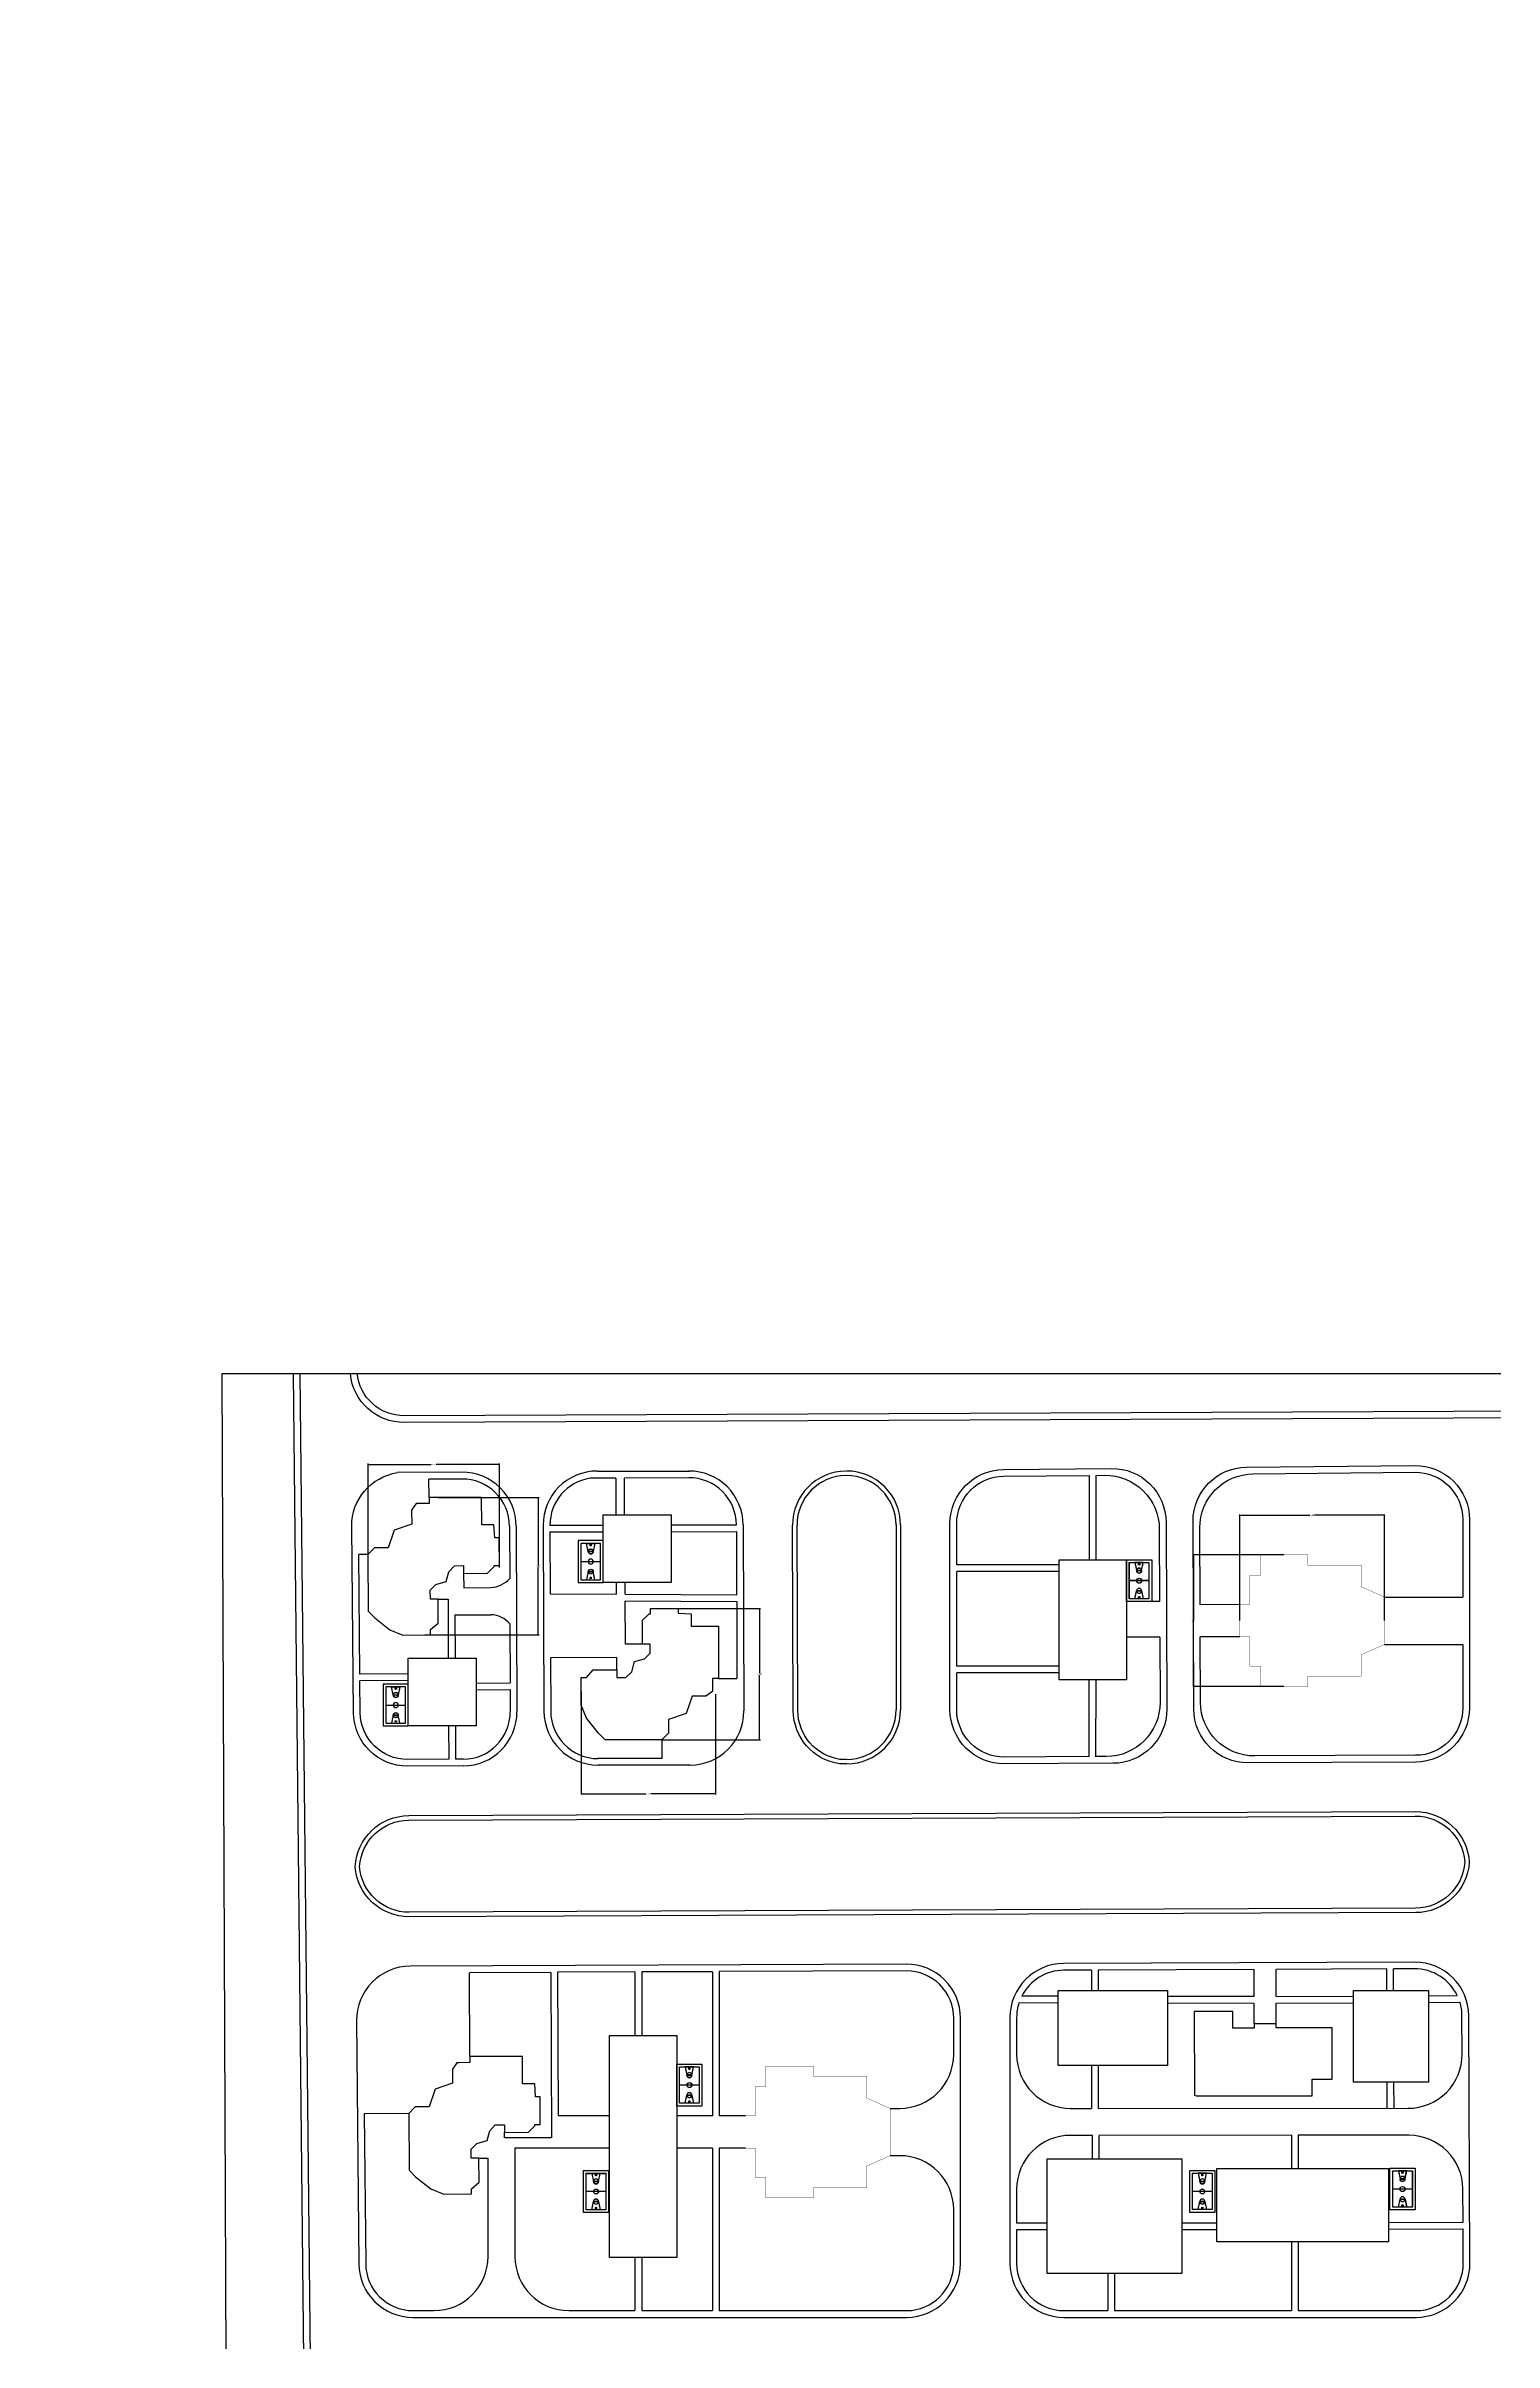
# Model space of a CAD drawing. Header units: inches. Extents: x -634 to 3638, y -6930911 to 5552.
# Drawn here: x 1073 to 1396, y 2342 to 2853 of the extents above; entities that cross this region are included whole.
import ezdxf

# ---------------------------------------------------------------- set-up
doc = ezdxf.new("R2010")
doc.units = ezdxf.units.IN
doc.header["$MEASUREMENT"] = 0
doc.layers.add('ELEV', color=134, linetype='Continuous', lineweight=18)
for name, color, linetype in [('SPORT', 7, 'Continuous'), ('зеленая зона', 100, 'Continuous'), ('муниц.здания', 181, 'Continuous')]:
    doc.layers.add(name, color=color, linetype=linetype)
for name, color, linetype, true_color in [('дет.площадки', 7, 'Continuous', 0xf5eb38), ('дорога', 7, 'Continuous', 0x737373), ('жил.зона', 7, 'Continuous', 0xee6868), ('парковка', 7, 'Continuous', 0x000000)]:
    doc.layers.add(name, color=color, linetype=linetype, true_color=true_color)
doc.styles.get("Standard").update_dxf_attribs({"font": 'arial.ttf'})
doc.dimstyles.get("Standard").update_dxf_attribs({"dimtxt": 0.18, "dimasz": 0.18, "dimexe": 0.18, "dimexo": 0.0625, "dimgap": 0.09, "dimtad": 0, "dimtih": 1, "dimtoh": 1, "dimdec": 4, "dimzin": 0, "dimdsep": 46, "dimtxsty": 'Standard', "dimcen": 0.09, "dimadec": 0, "dimazin": 0, "dimtfac": 1, "dimtdec": 4, "dimtofl": 0, "dimtmove": 0, "dimatfit": 3, "dimfxl": 1, "dimtolj": 1, "dimtzin": 0, "dimarcsym": 0})

# ---------------------------------------------------------------- blocks, each defined once
blk = doc.blocks.new('A$C6FDB6B95')
at = {"layer": 'SPORT'}
for p, q in [((-2148, 1133), (1300, 1133)), ((-2148, -936), (-2148, 1133)), ((-1920, 438), (-1256, 300)), ((-1918, 904), (1070, 904)), ((-1918, -706), (-1918, 904)), ((-1918, -246), (-1918, 444)), ((-1918, -246), (-1918, 444)), ((-1918, 444), (-1255, 306)), ((-1721, 403), (-1720, 408)), ((-1716, 402), (-1721, 403)), ((-1720, 408), (-1715, 407)), ((-1715, 407), (-1716, 402)), ((-1620, 382), (-1619, 387)), ((-1615, 381), (-1620, 382)), ((-1619, 387), (-1613, 386)), ((-1613, 386), (-1615, 381)), ((-1519, 361), (-1518, 366)), ((-1513, 360), (-1519, 361)), ((-1518, 366), (-1512, 365)), ((-1512, 365), (-1513, 360)), ((-1277, 305), (-1276, 299)), ((-1258, -102), (-1258, 300)), ((-1252, 300), (-1252, -102)), ((-427, -706), (-427, 904)), ((-427, -418), (-427, 616)), ((-421, -706), (-421, 904)), ((-421, -418), (-421, 616)), ((1070, 444), (406, 306)), ((1071, 438), (407, 300)), ((409, -102), (409, 300)), ((429, 305), (428, 299)), ((1070, 904), (1070, -706)), ((1070, -246), (1070, 444)), ((1070, -246), (1070, 444)), ((1300, 1133), (1300, -936)), ((1300, -936), (-2148, -936)), ((-1256, -102), (-1920, -240)), ((-1255, -108), (-1918, -246)), ((1070, -706), (-1918, -706)), ((-1277, -107), (-1276, -101)), ((406, -108), (1070, -246)), ((407, -102), (1071, -240)), ((429, -107), (428, -101))]:
    blk.add_line(p, q, dxfattribs=at)
for points in [[(1300, -936), (-2148, -936), (-2148, 1133), (1300, 1133)], [(1076, -711), (-1924, -711), (-1924, 909), (1076, 909)], [(-1781, 202), (-1784, 202), (-1784, -4), (-1781, -4)], [(671, 361), (669, 366), (664, 365), (665, 360)], [(772, 382), (771, 387), (765, 386), (766, 381)], [(873, 403), (872, 408), (866, 407), (868, 402)], [(932, 202), (936, 202), (936, -4), (932, -4)], [(-1721, -205), (-1720, -211), (-1715, -209), (-1716, -204)], [(-1620, -184), (-1619, -190), (-1613, -188), (-1615, -183)], [(-1519, -163), (-1518, -168), (-1512, -167), (-1513, -162)], [(671, -163), (669, -168), (664, -167), (665, -162)], [(772, -184), (771, -190), (765, -188), (766, -183)], [(873, -205), (872, -211), (866, -209), (868, -204)]]:
    blk.add_lwpolyline(points, close=True, dxfattribs=at)
blk.add_lwpolyline([(403, -102, -0.9858149), (403, 300)], format="xyb", close=True, dxfattribs=at)
for centre, radius in [((-1741, 99), 25.9), ((-424, 99), 207), ((-424, 99), 201), ((892, 99), 25.9)]:
    blk.add_circle(centre, radius, dxfattribs=at)
for centre, radius, start, end in [((-1255, 99), 207, 96.21469, 263.78531), ((-1255, 99), 201, 96.21469, 263.78531), ((-1255, 99), 207, 270, 90), ((-1255, 99), 201, 270.81854, 89.18146), ((406, 99), 207, 90, 270), ((406, 99), 201, 276.21469, 83.78531), ((406, 99), 207, 276.21469, 83.78531)]:
    blk.add_arc(centre, radius, start, end, dxfattribs=at)
blk = doc.blocks.new('*D33')
at = {"layer": 'Defpoints', "color": 0}
for p in [(1174.24, 2537.1), (1145.02, 2513.95), (1174.24, 2514.09)]:
    blk.add_point(p, dxfattribs=at)
at = {"layer": 'парковка', "color": 0, "lineweight": -2, "transparency": 16777216}
for p, q in [((1145.02, 2514.01), (1145.02, 2537.28)), ((1145.2, 2537.1), (1159.09, 2537.1)), ((1174.06, 2537.1), (1160.17, 2537.1)), ((1174.24, 2514.16), (1174.24, 2537.28))]:
    blk.add_line(p, q, dxfattribs=at)
at = {"layer": 'парковка', "color": 0, "transparency": 16777216}
for points in [[(1145.2, 2537.13), (1145.2, 2537.07), (1145.02, 2537.1)], [(1174.06, 2537.13), (1174.06, 2537.07), (1174.24, 2537.1)]]:
    blk.add_solid(points, dxfattribs=at)
at = {"layer": 'парковка', "color": 0, "transparency": 16777216, "insert": (1159.63, 2537.1), "char_height": 0.18, "attachment_point": 5}
blk.add_mtext('\\A1;29.2175', dxfattribs=at)
blk = doc.blocks.new('*D34')
at = {"layer": 'Defpoints', "color": 0}
for p in [(1160.53, 2529.75), (1157.55, 2499.16), (1182.88, 2499.16)]:
    blk.add_point(p, dxfattribs=at)
at = {"layer": 'парковка', "color": 0, "lineweight": -2, "transparency": 16777216}
for p, q in [((1160.59, 2529.75), (1183.06, 2529.75)), ((1182.88, 2529.57), (1182.88, 2514.64)), ((1182.88, 2499.34), (1182.88, 2514.28)), ((1157.61, 2499.16), (1183.06, 2499.16))]:
    blk.add_line(p, q, dxfattribs=at)
at = {"layer": 'парковка', "color": 0, "transparency": 16777216}
for points in [[(1182.85, 2529.57), (1182.91, 2529.57), (1182.88, 2529.75)], [(1182.85, 2499.34), (1182.91, 2499.34), (1182.88, 2499.16)]]:
    blk.add_solid(points, dxfattribs=at)
at = {"layer": 'парковка', "color": 0, "transparency": 16777216, "insert": (1182.88, 2514.46), "char_height": 0.18, "attachment_point": 5}
blk.add_mtext('\\A1;30.5882', dxfattribs=at)
blk = doc.blocks.new('*D35')
at = {"layer": 'Defpoints', "color": 0}
for p in [(1192.42, 2486.64), (1222.32, 2486.05), (1222.32, 2463.83)]:
    blk.add_point(p, dxfattribs=at)
at = {"layer": 'парковка', "color": 0, "lineweight": -2, "transparency": 16777216}
for p, q in [((1192.42, 2486.58), (1192.42, 2463.65)), ((1222.32, 2485.98), (1222.32, 2463.65)), ((1192.6, 2463.83), (1206.84, 2463.83)), ((1222.14, 2463.83), (1207.91, 2463.83))]:
    blk.add_line(p, q, dxfattribs=at)
at = {"layer": 'парковка', "color": 0, "transparency": 16777216}
for points in [[(1192.6, 2463.86), (1192.6, 2463.8), (1192.42, 2463.83)], [(1222.14, 2463.86), (1222.14, 2463.8), (1222.32, 2463.83)]]:
    blk.add_solid(points, dxfattribs=at)
at = {"layer": 'парковка', "color": 0, "transparency": 16777216, "insert": (1207.37, 2463.83), "char_height": 0.18, "attachment_point": 5}
blk.add_mtext('\\A1;29.9017', dxfattribs=at)
blk = doc.blocks.new('*D36')
at = {"layer": 'Defpoints', "color": 0}
for p in [(1210.91, 2505.05), (1210.39, 2475.84), (1232.14, 2475.84)]:
    blk.add_point(p, dxfattribs=at)
at = {"layer": 'парковка', "color": 0, "lineweight": -2, "transparency": 16777216}
for p, q in [((1210.97, 2505.05), (1232.32, 2505.05)), ((1232.14, 2504.87), (1232.14, 2490.63)), ((1232.14, 2476.02), (1232.14, 2490.26)), ((1210.45, 2475.84), (1232.32, 2475.84))]:
    blk.add_line(p, q, dxfattribs=at)
at = {"layer": 'парковка', "color": 0, "transparency": 16777216}
for points in [[(1232.11, 2504.87), (1232.17, 2504.87), (1232.14, 2505.05)], [(1232.11, 2476.02), (1232.17, 2476.02), (1232.14, 2475.84)]]:
    blk.add_solid(points, dxfattribs=at)
at = {"layer": 'парковка', "color": 0, "transparency": 16777216, "insert": (1232.14, 2490.45), "char_height": 0.18, "attachment_point": 5}
blk.add_mtext('\\A1;29.2169', dxfattribs=at)
blk = doc.blocks.new('*D37')
at = {"layer": 'Defpoints', "color": 0}
for p in [(1371.16, 2525.81), (1338.97, 2502.33), (1371.16, 2502.32)]:
    blk.add_point(p, dxfattribs=at)
at = {"layer": 'парковка', "color": 0, "lineweight": -2, "transparency": 16777216}
for p, q in [((1338.97, 2502.39), (1338.97, 2525.99)), ((1339.15, 2525.81), (1354.53, 2525.81)), ((1370.98, 2525.81), (1355.6, 2525.81)), ((1371.16, 2502.39), (1371.16, 2525.99))]:
    blk.add_line(p, q, dxfattribs=at)
at = {"layer": 'парковка', "color": 0, "transparency": 16777216}
for points in [[(1339.15, 2525.84), (1339.15, 2525.78), (1338.97, 2525.81)], [(1370.98, 2525.84), (1370.98, 2525.78), (1371.16, 2525.81)]]:
    blk.add_solid(points, dxfattribs=at)
at = {"layer": 'парковка', "color": 0, "transparency": 16777216, "insert": (1355.06, 2525.81), "char_height": 0.18, "attachment_point": 5}
blk.add_mtext('\\A1;32.1967', dxfattribs=at)
blk = doc.blocks.new('*D38')
at = {"layer": 'Defpoints', "color": 0}
for p in [(1348.82, 2516.97), (1328.69, 2487.68), (1348.82, 2487.68)]:
    blk.add_point(p, dxfattribs=at)
at = {"layer": 'парковка', "color": 0, "lineweight": -2, "transparency": 16777216}
for p, q in [((1348.76, 2516.97), (1328.51, 2516.97)), ((1328.69, 2516.79), (1328.69, 2502.51)), ((1328.69, 2487.86), (1328.69, 2502.14)), ((1348.76, 2487.68), (1328.51, 2487.68))]:
    blk.add_line(p, q, dxfattribs=at)
at = {"layer": 'парковка', "color": 0, "transparency": 16777216}
for points in [[(1328.66, 2516.79), (1328.72, 2516.79), (1328.69, 2516.97)], [(1328.66, 2487.86), (1328.72, 2487.86), (1328.69, 2487.68)]]:
    blk.add_solid(points, dxfattribs=at)
at = {"layer": 'парковка', "color": 0, "transparency": 16777216, "insert": (1328.69, 2502.32), "char_height": 0.18, "attachment_point": 5}
blk.add_mtext('\\A1;29.2895', dxfattribs=at)

msp = doc.modelspace()

# ---------------------------------------------------------------- hatches: boundary and pattern name
at = {"layer": 'ELEV', "linetype": 'Continuous'}
h = msp.add_hatch(dxfattribs=at)
h.set_pattern_fill('ANSI31', color=256, scale=0.01044, style=0)
h.set_pattern_definition([(45, (1262.311104, 3366.587935), (-0.02343928418428, 0.02343928418428), [])])
edge = h.paths.add_edge_path()
edge.add_ellipse((1445.78234, 3471.96182), major_axis=(0, 6932302.83262), ratio=0.00000001506, start_angle=89.999976115149, end_angle=270.000023884851)
edge.add_line((1445.67794, 3474.85168), (1445.67794, 3528.48347))
edge.add_line((1445.67794, 3528.48347), (1445.88675, 3528.48347))
edge.add_line((1445.88675, 3528.48347), (1445.88675, 3474.85168))

# ---------------------------------------------------------------- linework, layer by layer
at = {"color": 7}
msp.add_lwpolyline([(1114.23863, 2136.60913), (1533.16769, 2039.89737), (1573.27132, 2213.61536), (1586.54748, 2331.19492), (1599.77194, 2557.25025), (1112.52542, 2557.25025)], close=True, dxfattribs=at)
at = {"layer": 'дет.площадки'}
for points in [[(1197.35414, 2525.8957), (1212.41965, 2525.8957), (1212.41965, 2510.83825), (1197.35414, 2510.83825)], [(1298.76152, 2515.86162), (1313.76152, 2515.86162), (1313.76152, 2489.21982), (1298.76152, 2489.21982)], [(1153.98277, 2493.9756), (1169.04829, 2493.9756), (1169.04829, 2478.91815), (1153.98277, 2478.91815)], [(1298.53676, 2420.11228), (1322.87405, 2420.11228), (1322.87405, 2403.38935), (1298.53676, 2403.38935)], [(1364.22311, 2420.10541), (1380.94403, 2420.10541), (1380.94403, 2399.70126), (1364.22311, 2399.70126)], [(1198.71043, 2410.04642), (1213.71043, 2410.04642), (1213.71043, 2360.68464), (1198.71043, 2360.68464)], [(1333.82212, 2380.46844), (1372.03352, 2380.46844), (1372.03352, 2364.16937), (1333.82212, 2364.16937)]]:
    msp.add_lwpolyline(points, close=True, dxfattribs=at)
at = {"layer": 'дорога'}
for p, q in [((1128.35239, 2557.23449), (1131.39382, 2267.64071)), ((1129.85231, 2557.25025), (1132.89374, 2267.65646)), ((1165.92188, 2535.35273), (1151.54867, 2535.27407)), ((1165.93009, 2533.85275), (1158.58102, 2533.81253)), ((1158.60329, 2529.74257), (1158.58102, 2533.81253)), ((1200.11927, 2534.03985), (1194.40135, 2534.00856)), ((1195.98668, 2535.62893), (1216.52345, 2535.62893)), ((1200.11927, 2534.03985), (1200.15936, 2525.8957)), ((1216.40032, 2534.12895), (1202.06202, 2534.05049)), ((1202.10665, 2525.8957), (1202.06202, 2534.05049)), ((1305.50022, 2515.86162), (1305.52401, 2534.65361)), ((1307.00022, 2515.86162), (1307.02403, 2534.66832)), ((1176.48746, 2523.39567), (1176.53492, 2511.74512)), ((1177.98745, 2523.40178), (1178.15575, 2482.07925)), ((1183.98678, 2523.58006), (1184.15536, 2482.18716)), ((1185.48676, 2523.58617), (1185.48679, 2523.58006)), ((1185.48679, 2523.58006), (1197.35414, 2523.60633)), ((1212.41965, 2523.63969), (1226.95769, 2523.67187)), ((1228.45768, 2523.67798), (1228.62627, 2482.28481)), ((1263.48452, 2523.62893), (1263.48452, 2482.49779)), ((1185.49011, 2522.08006), (1197.35414, 2522.10633)), ((1185.4929, 2522.08007), (1185.54889, 2508.33192)), ((1212.41965, 2522.13968), (1226.9638, 2522.17188)), ((1226.9638, 2522.17188), (1227.02119, 2508.08014)), ((1145.00505, 2517.087), (1142.94774, 2517.06682)), ((1166.28377, 2512.86578), (1166.29951, 2509.68129)), ((1298.76152, 2514.79755), (1275.98452, 2514.79755)), ((1298.76152, 2513.29755), (1275.98452, 2513.29755)), ((1166.29951, 2509.68129), (1172.33061, 2509.70585)), ((1185.54889, 2508.33192), (1200.24624, 2508.24269)), ((1200.23347, 2510.83825), (1200.24624, 2508.24269)), ((1202.20332, 2508.23081), (1202.18905, 2510.83825)), ((1202.20332, 2508.23081), (1227.03641, 2508.08005)), ((1160.61315, 2507.1387), (1162.82937, 2507.14965)), ((1162.82937, 2507.14965), (1162.88302, 2493.9756)), ((1164.34354, 2503.67327), (1172.39738, 2503.67369)), ((1164.34354, 2503.67327), (1164.38301, 2493.98171)), ((1202.20332, 2506.73078), (1202.20332, 2506.70889)), ((1202.20332, 2506.73078), (1227.0273, 2506.58007)), ((1202.30534, 2497.10302), (1202.20332, 2506.70889)), ((1227.0273, 2506.58007), (1227.09691, 2489.48828)), ((1321.11664, 2506.6382), (1313.76152, 2506.58306)), ((1338.96633, 2505.93167), (1330.11974, 2505.89564)), ((1371.16303, 2507.58736), (1388.53192, 2507.58736)), ((1176.57598, 2501.6637), (1176.62954, 2488.51124)), ((1321.14895, 2498.70468), (1313.76152, 2498.69416)), ((1338.96633, 2498.73007), (1330.14897, 2498.71751)), ((1200.39163, 2494.1379), (1185.60695, 2494.07768)), ((1185.60695, 2494.07768), (1185.65535, 2482.19327)), ((1200.39163, 2491.41579), (1200.39163, 2494.1379)), ((1206.10222, 2497.10302), (1202.30534, 2497.10302)), ((1202.68885, 2497.10302), (1202.68885, 2497.10302)), ((1371.16303, 2497.06196), (1388.53192, 2497.06196)), ((1153.98277, 2490.53806), (1143.20901, 2490.43238)), ((1153.99749, 2489.03813), (1143.22373, 2488.93245)), ((1169.04829, 2488.48036), (1176.62954, 2488.51124)), ((1223.00124, 2489.47159), (1227.09691, 2489.48828)), ((1298.76152, 2492.24536), (1275.98452, 2492.24536)), ((1298.76152, 2490.74536), (1275.98452, 2490.74536)), ((1305.44481, 2472.09759), (1305.46649, 2489.21982)), ((1306.94481, 2472.09569), (1306.96649, 2489.21982)), ((1169.05439, 2486.98037), (1176.63565, 2487.01125)), ((1176.63565, 2487.01125), (1176.65577, 2482.07314)), ((1162.94435, 2478.91815), (1162.97449, 2471.51733)), ((1164.44436, 2478.91815), (1164.47448, 2471.52344)), ((1210.38522, 2475.83665), (1210.40203, 2471.7105)), ((1162.97449, 2471.51733), (1153.8352, 2471.48011)), ((1166.20473, 2470.03047), (1153.8413, 2469.98012)), ((1166.19862, 2471.53046), (1164.47448, 2471.52344)), ((1216.67524, 2470.23603), (1196.15526, 2470.23603)), ((1210.40203, 2471.7105), (1196.1556, 2471.65247)), ((1251.48452, 2470.49779), (1249.93816, 2470.49779)), ((1167.68186, 2405.39498), (1167.60588, 2424.05112)), ((1185.67463, 2424.12471), (1185.80539, 2387.32502)), ((1187.17462, 2424.13082), (1187.28805, 2392.20932)), ((1204.4088, 2424.20101), (1204.4088, 2410.04642)), ((1205.9088, 2424.20712), (1205.9088, 2410.04642)), ((1221.64298, 2424.2712), (1221.64298, 2392.20932)), ((1223.14298, 2424.27731), (1223.14298, 2392.20932)), ((1305.95529, 2424.6146), (1305.95649, 2420.11228)), ((1307.45529, 2424.6207), (1307.45649, 2420.11228)), ((1342.14489, 2418.73075), (1342.12032, 2424.76189)), ((1347.03992, 2418.74072), (1347.01532, 2424.78183)), ((1371.65453, 2420.10541), (1371.63508, 2424.8821)), ((1373.15455, 2420.10541), (1373.13507, 2424.88821)), ((1298.53676, 2417.29511), (1289.8186, 2417.30798)), ((1298.53676, 2418.79511), (1290.43263, 2418.80708)), ((1342.14489, 2418.73075), (1322.87405, 2418.75919)), ((1342.151, 2417.23074), (1322.87405, 2417.25919)), ((1342.16945, 2412.69961), (1342.151, 2417.23074)), ((1347.03992, 2418.74072), (1364.22311, 2418.83711)), ((1347.04603, 2417.24073), (1364.22311, 2417.33708)), ((1347.06453, 2412.69961), (1347.04603, 2417.24073)), ((1380.94403, 2418.9309), (1387.33711, 2418.96677)), ((1380.94403, 2417.43088), (1387.92208, 2417.47002)), ((1305.96094, 2403.38935), (1305.96347, 2393.86624)), ((1307.46094, 2403.38935), (1307.46347, 2393.86664)), ((1371.76135, 2393.87803), (1371.73764, 2399.70126)), ((1373.26134, 2393.88414), (1373.23765, 2399.70126)), ((1154.08362, 2392.73942), (1144.16829, 2392.64216)), ((1198.71043, 2392.20932), (1187.28805, 2392.20932)), ((1221.64298, 2392.20932), (1213.71043, 2392.20932)), ((1228.95653, 2392.20932), (1223.14298, 2392.20932)), ((1261.15324, 2393.86501), (1263.31316, 2393.86501)), ((1175.41632, 2387.32502), (1175.36234, 2388.5182)), ((1185.80539, 2387.32502), (1175.41632, 2387.32502)), ((1306.17587, 2382.62149), (1306.17447, 2387.86631)), ((1307.67587, 2382.62189), (1307.67447, 2387.86671)), ((1350.46238, 2387.87816), (1350.46238, 2380.46844)), ((1351.96238, 2387.87857), (1351.96238, 2380.46844)), ((1169.69172, 2382.79112), (1171.71293, 2382.79112)), ((1198.71043, 2385.00772), (1177.68079, 2385.00772)), ((1221.64298, 2385.00772), (1213.71043, 2385.00772)), ((1221.64298, 2385.00772), (1221.64298, 2348.88436)), ((1228.95653, 2385.00772), (1223.14298, 2385.00772)), ((1223.14298, 2385.00772), (1223.14298, 2348.88436)), ((1296.08921, 2368.35804), (1289.31316, 2368.35804)), ((1296.08921, 2366.85804), (1289.31316, 2366.85804)), ((1333.82212, 2368.35804), (1326.04211, 2368.35804)), ((1333.82212, 2366.85804), (1326.04211, 2366.85804)), ((1372.0258, 2368.48456), (1388.61463, 2368.56991)), ((1372.03352, 2366.98458), (1388.62235, 2367.06993)), ((1204.4088, 2360.68464), (1204.4088, 2348.88436)), ((1205.9088, 2360.68464), (1205.9088, 2348.88436)), ((1350.46238, 2364.16937), (1350.46238, 2348.88436)), ((1351.96238, 2364.16937), (1351.96238, 2348.88436)), ((1309.56566, 2357.16091), (1309.56566, 2348.88436)), ((1311.06566, 2357.16091), (1311.06566, 2348.88436))]:
    msp.add_line(p, q, dxfattribs=at)
at = {"layer": 'дорога', "color": 7}
msp.add_line((1239.32085, 2557.29505), (1239.32103, 2557.25025), dxfattribs=at)
at = {"layer": 'дорога'}
for points in [[(1577.8291, 2557.25025, -0.344538771), (1566.22055, 2548.09716), (1153.08677, 2546.41453, -0.387202094), (1141.09451, 2557.25025, -0.387202094)], [(1576.37192, 2557.6061, -0.344538771), (1566.21444, 2549.59715), (1153.08066, 2547.91452, -0.387202094), (1142.58743, 2557.39577, -0.387202094)], [(1153.8413, 2469.98012, -0.412534407), (1141.79301, 2481.86231), (1141.38654, 2523.29785, -0.372666412), (1151.54867, 2535.27407, -0.372666412)], [(1274.48452, 2482.52046), (1274.48452, 2523.96633, -0.411343417), (1286.36681, 2535.96576), (1310.4273, 2536.20178, -0.415894714), (1322.54491, 2524.25123), (1322.71428, 2482.66801, -0.414213562), (1310.76325, 2470.61924), (1286.53339, 2470.52055, -0.415406969), (1274.48452, 2482.52046), (1274.48452, 2523.96633)], [(1275.98452, 2514.79755), (1275.98452, 2523.96633, -0.411343417), (1286.38152, 2534.46583), (1305.52401, 2534.65361)], [(1307.02403, 2534.66832), (1308.93346, 2534.68705, -0.415894714), (1321.05107, 2522.7365), (1321.11664, 2506.6382)], [(1330.11974, 2505.89564), (1330.05022, 2522.96246, -0.412534407), (1341.93242, 2535.01076), (1377.92892, 2535.36387, -0.417089545), (1388.53192, 2524.86437), (1388.53192, 2507.58736)], [(1249.93816, 2470.49779, -0.372297113), (1239.62617, 2482.32961), (1239.45819, 2523.57387)], [(1321.14895, 2498.70468), (1321.20818, 2484.16189, -0.414213562), (1309.25715, 2472.11312), (1306.94482, 2472.1037)], [(1388.53192, 2497.06196), (1388.53192, 2482.89331, -0.413021162), (1378.07468, 2472.3934), (1342.25688, 2472.24752, -0.414213562), (1330.2081, 2484.19855), (1330.14897, 2498.71751)], [(1153.8352, 2471.48011, -0.412534407), (1143.29294, 2481.87703), (1143.22373, 2488.93245)], [(1305.44481, 2472.09759), (1286.52728, 2472.02054, -0.415406969), (1275.98452, 2482.52046), (1275.98452, 2490.74536)], [(1389.87848, 2414.46918, 0.413899486), (1377.82977, 2426.40734), (1299.76429, 2426.08939, 0.413021162), (1287.81316, 2414.08949), (1287.81316, 2359.38436, 0.414213562), (1299.81316, 2347.38436), (1378.16175, 2347.38436, 0.415721382), (1390.16159, 2359.4461), (1389.87848, 2414.46918)], [(1264.81316, 2347.38436, 0.414213562), (1276.81316, 2359.38436), (1276.81316, 2413.94694, 0.415406969), (1264.76429, 2425.94684), (1154.41534, 2425.49741, 0.415894714), (1142.46479, 2413.3798), (1142.99562, 2359.26665, 0.411343417), (1154.99504, 2347.38436), (1264.81316, 2347.38436)], [(1261.15324, 2393.86501), (1263.31316, 2393.86501, 0.414213562), (1275.31316, 2405.86501), (1275.31316, 2413.94694, 0.415406969), (1264.7704, 2424.44686), (1223.14298, 2424.27731)], [(1305.95529, 2424.6146), (1299.7704, 2424.5894, 0.282350758), (1290.43263, 2418.80708)], [(1387.33711, 2418.96677, 0.289096551), (1377.83588, 2424.90735), (1373.13507, 2424.88821)], [(1289.8186, 2417.30798, 0.0780423), (1289.31316, 2414.08949), (1289.31316, 2405.86501, 0.414213562), (1301.31316, 2393.86501), (1305.96347, 2393.86624)], [(1376.42566, 2393.88498, 0.4156434), (1388.42231, 2405.94673), (1388.3785, 2414.46147, 0.072836322), (1387.92208, 2417.47002, 0.072836322)], [(1144.16829, 2392.64216), (1144.49554, 2359.28136, 0.411343417), (1154.99504, 2348.88436), (1159.71293, 2348.88436, 0.414213562), (1171.71293, 2360.88436), (1171.71293, 2382.79112)], [(1301.31316, 2387.86501, 0.414213562), (1289.31316, 2375.86501), (1289.31316, 2368.35804)], [(1388.61463, 2368.56991), (1388.57667, 2375.9469, 0.412785674), (1376.57362, 2387.88515), (1351.96238, 2387.87857)], [(1177.68079, 2385.00772), (1177.7014, 2360.87411, 0.413963377), (1189.7014, 2348.88436), (1204.4088, 2348.88436)], [(1223.14298, 2348.88436), (1264.81316, 2348.88436, 0.414213562), (1275.31316, 2359.38436), (1275.31316, 2371.33961, 0.414213562), (1263.31316, 2383.33961), (1261.15324, 2383.33961)], [(1289.31316, 2366.85804), (1289.31316, 2359.38436, 0.414213562), (1299.81316, 2348.88436, 0.390203148)], [(1351.96238, 2348.88436), (1378.16175, 2348.88436, 0.415721382), (1388.66161, 2359.43838), (1388.62235, 2367.06993)]]:
    msp.add_lwpolyline(points, format="xyb", dxfattribs=at)
for points in [[(1340.42635, 2536.49606), (1377.91421, 2536.86379, -0.417089545), (1390.03192, 2524.86437), (1390.03192, 2482.89331, -0.413021162), (1378.08079, 2470.89341), (1340.763, 2470.74142, -0.414213562), (1328.71423, 2482.69245), (1328.54416, 2524.44776, -0.412534407)], [(1390.00798, 2448.65069, -0.394649821), (1378.08079, 2437.40846), (1154.16976, 2436.4965, -0.394169083), (1142.15284, 2447.62129), (1142.15284, 2447.62129, -0.397486672), (1154.08688, 2458.98103), (1377.98305, 2459.89292, -0.397005299)]]:
    msp.add_lwpolyline(points, format="xyb", close=True, dxfattribs=at)
for points in [[(1143.20901, 2490.43238), (1142.94774, 2517.06682)], [(1275.98452, 2492.24536), (1275.98452, 2513.29755)], [(1185.67463, 2424.12471), (1167.60588, 2424.05112)], [(1204.4088, 2424.20101), (1187.17462, 2424.13082)], [(1221.64298, 2424.2712), (1205.9088, 2424.20712)], [(1342.12032, 2424.76189), (1307.45529, 2424.6207)], [(1371.63508, 2424.8821), (1347.01532, 2424.78183)], [(1307.46347, 2393.86664), (1376.42566, 2393.88498)], [(1306.17447, 2387.86631), (1301.31316, 2387.86501)], [(1350.46238, 2387.87816), (1307.67447, 2387.86671)], [(1205.9088, 2348.88436), (1221.64298, 2348.88436)], [(1299.81316, 2348.88436), (1309.56566, 2348.88436)], [(1311.06566, 2348.88436), (1350.46238, 2348.88436)]]:
    msp.add_lwpolyline(points, dxfattribs=at)
for centre, radius, start, end in [((1165.98755, 2523.35291), 12, 0.2333558, 90.3135523), ((1165.98755, 2523.35291), 10.5, 0.2333558, 90.3135523), ((1195.98668, 2523.62893), 12, 90, 180.2333558), ((1195.98668, 2523.62893), 10.5, 98.6839077, 180.2333558), ((1216.45778, 2523.62911), 12, 0.2333558, 90.3135523), ((1216.45778, 2523.62911), 10.5, 0.2333558, 90.3135523), ((1251.45809, 2523.62274), 12, 90.5620272, 180.2333558), ((1251.48452, 2523.62893), 12, 0, 90), ((1172.02095, 2515.69785), 6, 358.6915562, 1.7751554), ((1172.02095, 2515.69785), 6, 272.9583249, 318.7923825), ((1172.0834, 2497.67249), 6.00941, 41.6179668, 87.0050612), ((1172.0834, 2497.67249), 6.00941, 359.4118747, 1.0548369), ((1196.15526, 2482.23603), 12, 180.2333558, 270), ((1196.29976, 2482.2964), 10.64491, 180.5551203, 269.2240782), ((1216.62637, 2482.23593), 12, 270.2333558, 0.2333558), ((1251.48452, 2482.49779), 12, 270, 0), ((1166.15585, 2482.03037), 10.5, 270.2333558, 0.2333558), ((1166.15585, 2482.03037), 12, 270.2333558, 0.2333558)]:
    msp.add_arc(centre, radius, start, end, dxfattribs=at)
at = {"layer": 'жил.зона', "ltscale": 100}
for points in [[(1149.52183, 2518.57434), (1146.46064, 2518.55922), (1145.00505, 2517.087), (1145.06747, 2504.45409), (1146.53753, 2502.99849), (1149.8823, 2500.30039), (1152.78275, 2499.13961), (1158.93381, 2499.17001), (1158.928, 2500.34595), (1160.63945, 2501.81742), (1160.61315, 2507.1387), (1158.89448, 2507.13021), (1158.88072, 2509.1476), (1160.13907, 2510.41749), (1162.42524, 2511.04782), (1163.00214, 2513.24475), (1164.26103, 2514.57436), (1166.27528, 2514.58432), (1166.28377, 2512.86578), (1171.6052, 2512.89208), (1173.06081, 2514.36199), (1173.05954, 2514.61784), (1174.23548, 2514.62343), (1174.20511, 2520.76907), (1173.20788, 2520.76462), (1173.01526, 2523.65839), (1170.30153, 2523.6505), (1170.27221, 2529.74257), (1166.20056, 2529.77703), (1158.60329, 2529.74257), (1158.60852, 2528.38666), (1156.18171, 2528.37467), (1155.72146, 2528.37239), (1154.72611, 2526.90461), (1154.73682, 2523.84014), (1150.84052, 2522.48516), (1149.52183, 2518.57434)], [(1211.85944, 2480.35773), (1211.8532, 2477.29651), (1210.38522, 2475.83665), (1197.75218, 2475.86238), (1196.29232, 2477.3282), (1193.58451, 2480.66512), (1192.41532, 2483.56218), (1192.42785, 2489.71331), (1193.6038, 2489.71091), (1195.07029, 2491.42663), (1200.39163, 2491.41579), (1200.38812, 2489.6971), (1202.40555, 2489.6892), (1203.67178, 2490.95123), (1204.29547, 2493.23922), (1206.49072, 2493.8225), (1207.81666, 2495.08525), (1207.82076, 2497.09952), (1206.10222, 2497.10302), (1206.11305, 2502.42451), (1207.57873, 2503.88437), (1207.83458, 2503.88385), (1207.83676, 2505.0598), (1213.98246, 2505.04728), (1213.9809, 2504.05004), (1216.87522, 2503.86583), (1216.87522, 2501.15209), (1222.96734, 2501.14046), (1223.01363, 2497.06893), (1223.00124, 2489.47159), (1221.64532, 2489.47289), (1221.64038, 2487.04605), (1221.63944, 2486.58579), (1220.17455, 2485.58618), (1217.11007, 2485.58799), (1215.76641, 2481.68778), (1211.85944, 2480.35773)], [(1158.6004, 2394.22676), (1155.53921, 2394.21164), (1154.08362, 2392.73942), (1154.14604, 2380.10651), (1155.6161, 2378.65091), (1158.96087, 2375.95281), (1161.86132, 2374.79203), (1168.01238, 2374.82243), (1168.00657, 2375.99836), (1169.71802, 2377.46983), (1169.69172, 2382.79112), (1167.97304, 2382.78262), (1167.95929, 2384.80001), (1169.21764, 2386.0699), (1171.50381, 2386.70024), (1172.08071, 2388.89717), (1173.3396, 2390.22678), (1175.35385, 2390.23673), (1175.36234, 2388.5182), (1180.68377, 2388.5445), (1182.13937, 2390.0144), (1182.13811, 2390.27026), (1183.31405, 2390.27584), (1183.28368, 2396.42149), (1182.28645, 2396.41703), (1182.09383, 2399.3108), (1179.3801, 2399.30292), (1179.35078, 2405.39498), (1175.27913, 2405.42944), (1167.68186, 2405.39498), (1167.68709, 2404.03908), (1165.26028, 2404.02708), (1164.80002, 2404.02481), (1163.80468, 2402.55703), (1163.81539, 2399.49256), (1159.91909, 2398.13758), (1158.6004, 2394.22676)]]:
    msp.add_lwpolyline(points, dxfattribs=at)
at = {"layer": 'жил.зона', "linetype": 'Continuous', "flags": 128}
for points in [[(1341.1679, 2498.71764, 0.06884, 0.06884, 0), (1341.1679, 2492.22225, 0.06884, 0.06884, 0), (1343.53455, 2492.22225, 0.06884, 0.06884, 0), (1343.53455, 2487.67991, 0.06884, 0.06884, 0), (1354.11114, 2487.67991, 0.06884, 0.06884, 0), (1354.11114, 2489.99344, 0.06884, 0.06884, 0), (1365.96202, 2489.99344, 0.06884, 0.06884, 0), (1365.96202, 2494.76946, 0.06884, 0.06884, 0), (1371.16303, 2497.06196, 0.06884, 0.06884, 0), (1371.16303, 2497.06196, 0.06884, 0.06884, 0), (1371.16303, 2507.58736, 0.06884, 0.06884, 0), (1365.96202, 2509.87985, 0.06884, 0.06884, 0), (1365.96202, 2514.69557, 0.06884, 0.06884, 0), (1354.11114, 2514.69557, 0.06884, 0.06884, 0), (1354.11114, 2516.9694, 0.06884, 0.06884, 0), (1343.53455, 2516.9694, 0.06884, 0.06884, 0), (1343.53455, 2512.42706, 0.06884, 0.06884, 0), (1341.1679, 2512.42706, 0.06884, 0.06884, 0), (1341.1679, 2505.93167, 0.06884, 0.06884, 0), (1338.96633, 2505.93167, 0.06884, 0.06884, 0), (1338.96633, 2498.73007, 0.06884, 0.06884, 0)], [(1231.15811, 2384.99529, 0.06884, 0.06884, 0), (1231.15811, 2378.4999, 0.06884, 0.06884, 0), (1233.52475, 2378.4999, 0.06884, 0.06884, 0), (1233.52475, 2373.95756, 0.06884, 0.06884, 0), (1244.10134, 2373.95756, 0.06884, 0.06884, 0), (1244.10134, 2376.27109, 0.06884, 0.06884, 0), (1255.95223, 2376.27109, 0.06884, 0.06884, 0), (1255.95223, 2381.04712, 0.06884, 0.06884, 0), (1261.15324, 2383.33961, 0.06884, 0.06884, 0), (1261.15324, 2383.33961, 0.06884, 0.06884, 0), (1261.15324, 2393.86501, 0.06884, 0.06884, 0), (1255.95223, 2396.1575, 0.06884, 0.06884, 0), (1255.95223, 2400.97323, 0.06884, 0.06884, 0), (1244.10134, 2400.97323, 0.06884, 0.06884, 0), (1244.10134, 2403.24705, 0.06884, 0.06884, 0), (1233.52475, 2403.24705, 0.06884, 0.06884, 0), (1233.52475, 2398.70471, 0.06884, 0.06884, 0), (1231.15811, 2398.70471, 0.06884, 0.06884, 0), (1231.15811, 2392.20932, 0.06884, 0.06884, 0), (1228.95653, 2392.20932, 0.06884, 0.06884, 0), (1228.95653, 2385.00772, 0.06884, 0.06884, 0)]]:
    msp.add_lwpolyline(points, format="xyseb", close=True, dxfattribs=at)
at = {"layer": 'зеленая зона'}
for p, q in [((1262.48452, 2523.62893), (1262.48452, 2482.49779)), ((1251.48452, 2471.49779), (1249.93816, 2471.49779))]:
    msp.add_line(p, q, dxfattribs=at)
msp.add_lwpolyline([(1250.07882, 2471.48784, -0.372297113), (1240.62617, 2482.33368), (1240.45818, 2523.57794)], format="xyb", dxfattribs=at)
msp.add_lwpolyline([(1389.00579, 2448.65069, -0.392988667), (1378.07672, 2438.40845), (1154.16569, 2437.49649, -0.392508459), (1143.15497, 2447.63112, -0.395822281), (1154.09095, 2457.98104), (1377.98712, 2458.89293, -0.39534147)], format="xyb", close=True, dxfattribs=at)
msp.add_lwpolyline([(1296.08921, 2382.62189), (1326.04211, 2382.62189), (1326.04211, 2357.16091), (1296.08921, 2357.16091)], close=True, dxfattribs=at)
for centre, start, end in [((1251.45809, 2523.62274), 90.5620272, 180.2333558), ((1251.48452, 2523.62893), 0, 90), ((1251.48452, 2482.49779), 270, 0)]:
    msp.add_arc(centre, 11, start, end, dxfattribs=at)
at = {"layer": 'муниц.здания'}
msp.add_lwpolyline([(1329.21481, 2396.67353), (1355.0752, 2396.67353), (1355.0752, 2400.33248), (1359.46396, 2400.33248), (1359.46396, 2411.81667), (1347.06453, 2411.81667), (1347.06453, 2412.69961), (1342.16945, 2412.69961), (1342.16945, 2411.7107), (1337.37327, 2411.7107), (1337.37327, 2415.41909), (1328.7698, 2415.41909), (1328.89051, 2396.81381), (1329.21481, 2396.67353)], dxfattribs=at)

# ---------------------------------------------------------------- block references
at = {"layer": 'дет.площадки', "yscale": 0.002700000000004366, "zscale": 0.002700000000004366}
for p, xscale, rotation in [((1194.29387, 2516.63871), -0.002700000000004366, 270), ((1316.82179, 2512.38352), 0.002700000000004366, 90), ((1150.92251, 2484.71861), -0.002700000000004366, 270), ((1216.77071, 2400.18704), 0.002700000000004366, 90), ((1196.00978, 2376.51458), 0.002700000000004366, 90), ((1330.8851, 2376.53398), 0.002700000000004366, 90), ((1375.42404, 2377.0692), 0.002700000000004366, 90)]:
    msp.add_blockref('A$C6FDB6B95', p, dxfattribs=dict(at, xscale=xscale, rotation=rotation))

# ---------------------------------------------------------------- dimensions: what is measured, and where the dimension line sits
at = {"layer": 'парковка'}
for base, p1, p2, picture, middle in [((1174.2381, 2537.099864), (1145.020555, 2513.948848), (1174.2381, 2514.09322), '*D33', (1159.629327, 2537.099864)), ((1371.16303, 2525.81377), (1338.96633, 2502.33087), (1371.16303, 2502.32466), '*D37', (1355.06468, 2525.81377)), ((1222.32328, 2463.82825), (1192.42158, 2486.63775), (1222.32328, 2486.04558), '*D35', (1207.37243, 2463.82825))]:
    dim = msp.add_linear_dim(base=base, p1=p1, p2=p2, dimstyle='Standard', dxfattribs=at)
    dim.commit()
    dim.dimension.update_dxf_attribs({"geometry": picture, "text_midpoint": middle})
for base, p1, p2, picture, middle in [((1182.88379, 2499.16315), (1160.53176, 2529.75131), (1157.54681, 2499.16315), '*D34', (1182.88379, 2514.45723)), ((1328.69391, 2487.67991), (1348.82285, 2516.9694), (1348.82285, 2487.67991), '*D38', (1328.69391, 2502.32466)), ((1232.14001, 2475.83665), (1210.90961, 2505.05354), (1210.38522, 2475.83665), '*D36', (1232.14001, 2490.44509))]:
    dim = msp.add_linear_dim(base=base, p1=p1, p2=p2, angle=90, dimstyle='Standard', dxfattribs=at)
    dim.commit()
    dim.dimension.update_dxf_attribs({"geometry": picture, "text_midpoint": middle})

doc.saveas('drawing.dxf')
